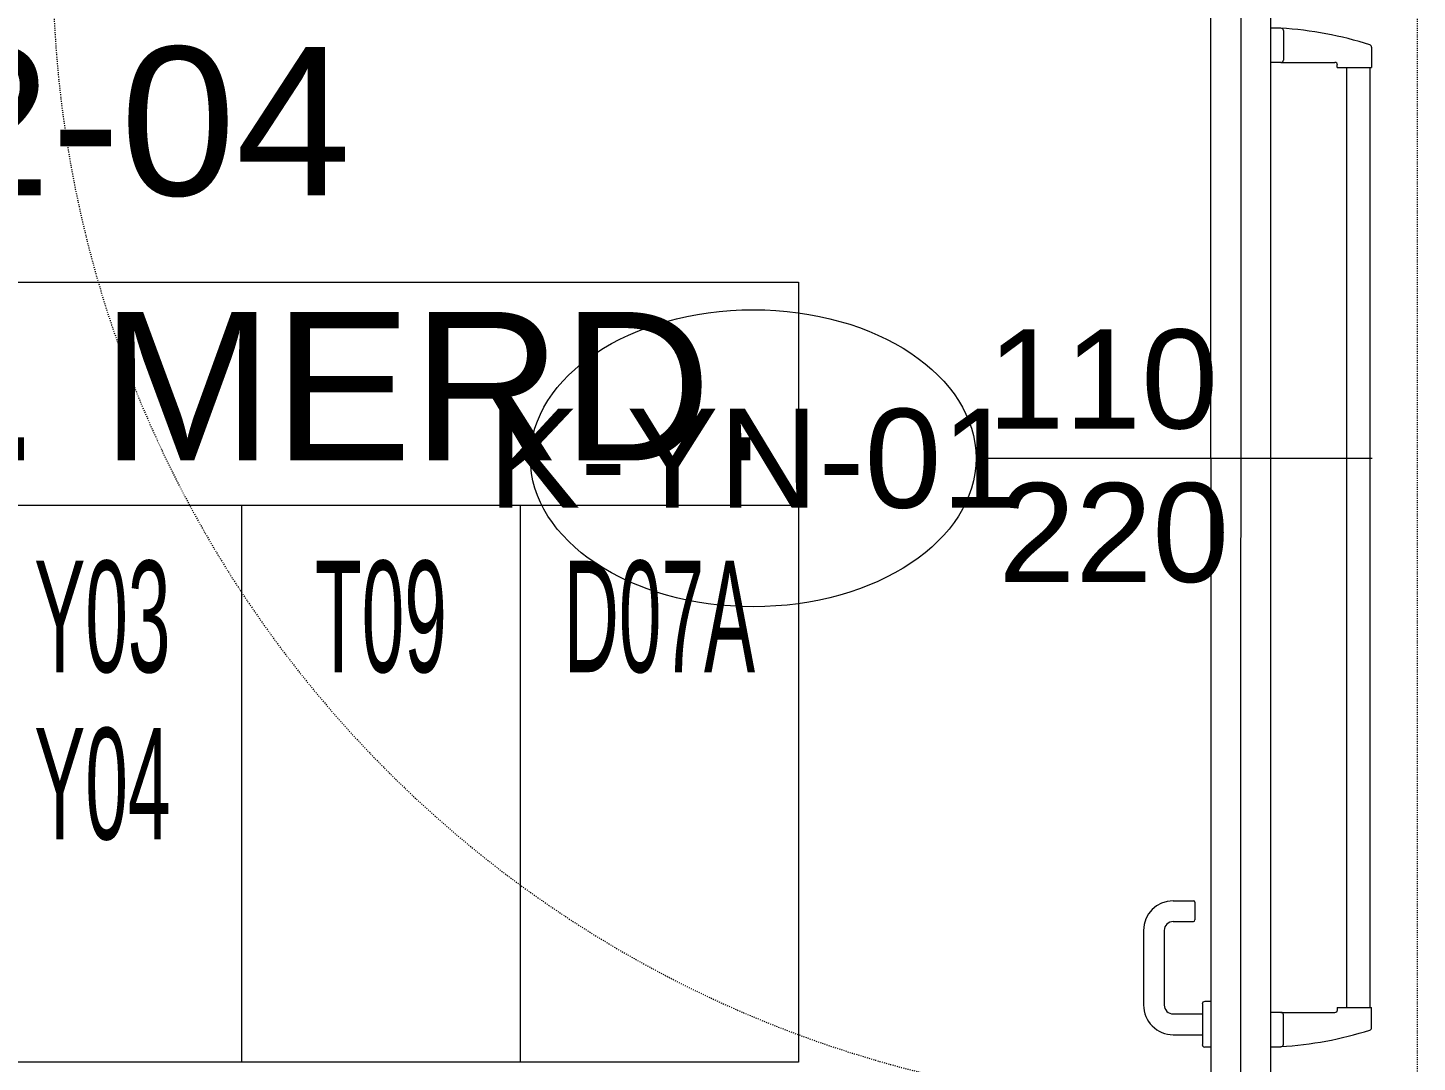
# Model space of a CAD drawing. Extents: x -3709 to 34975, y -230 to 8245.
# Drawn here: x 24307.5 to 24447.8, y 3744.5 to 3849 of the extents above; entities that cross this region are included whole.
import ezdxf
from ezdxf.enums import TextEntityAlignment as Align

# ---------------------------------------------------------------- set-up
doc = ezdxf.new("R2010")
doc.units = 0
doc.linetypes.add('DOT2', pattern=[0.125, 0, -0.125])
doc.layers.get('0').update_dxf_attribs({"color": 9, "lineweight": 9})
for name, color, linetype, lineweight in [('07', 9, 'Continuous', 9), ('21_MAHAL', 9, 'Continuous', 9), ('22', 8, 'Continuous', 9)]:
    doc.layers.add(name, color=color, linetype=linetype, lineweight=lineweight)
doc.styles.add('Arial', font='arial.ttf', dxfattribs={"height": 2.5})
doc.styles.add('MuuM_TEXT-STANDART', font='ARIALN.TTF')

# ---------------------------------------------------------------- blocks, each defined once
blk = doc.blocks.new('p-yng-01')
at = {"ltscale": 2}
for p, q in [((10.49, 12.39), (12.53, 12.39)), ((12.53, 8.93), (12.53, 12.39)), ((12.53, 12.21), (107.47, 12.21)), ((109.51, 12.39), (107.47, 12.39)), ((107.47, 8.93), (107.47, 12.39)), ((12.53, 9.87), (107.47, 9.87)), ((12.04, 3.24), (12.04, 8.69)), ((12.53, 8.93), (12.28, 8.93)), ((107.47, 8.93), (107.72, 8.93)), ((107.96, 3.24), (107.96, 8.69)), ((8.57, 3.24), (8.57, 2.19)), ((8.82, 3.49), (11.79, 3.49)), ((12.04, 3.24), (12.04, 2.19)), ((107.96, 3.24), (107.96, 2.19)), ((111.18, 3.49), (108.21, 3.49)), ((111.43, 2.19), (111.43, 3.24)), ((106.87, -3.86), (106.87, -4.46)), ((111.46, -3.86), (111.46, -4.46)), ((96.69, -7.65), (96.69, -5.6)), ((96.84, -5.45), (98.63, -5.45)), ((98.78, -7.65), (98.78, -5.6)), ((107.12, -4.7), (111.21, -4.7)), ((108.12, -7.65), (108.12, -4.7)), ((110.22, -7.65), (110.22, -4.7)), ((99.68, -8.55), (107.22, -8.55)), ((99.68, -10.64), (107.22, -10.64))]:
    blk.add_line(p, q, dxfattribs=at)
at = {"linetype": 'Continuous'}
for p, q in [((4.69, 2.19), (52, 2.19)), ((52, 2.19), (115.31, 2.19)), ((52, -3.86), (3, -3.86)), ((52, -3.86), (117.3, -3.86))]:
    blk.add_line(p, q, dxfattribs=at)
at = {"linetype": 'DOT2'}
blk.add_lwpolyline([(2, 17), (118, 17)], dxfattribs=at)
at = {"ltscale": 0.29}
blk.add_lwpolyline([(4.69, -0.83), (115.31, -0.84)], dxfattribs=at)
at = {"ltscale": 2}
for centre, radius, start, end in [((45.73, 0.95), 37.22, 162.3802, 176.4723), ((10.49, 12.15), 0.247, 90, 162.3802), ((109.51, 12.15), 0.247, 17.6198, 90), ((74.27, 0.95), 37.22, 3.5277, 17.6198), ((12.28, 8.69), 0.247, 90, 180), ((107.72, 8.69), 0.247, 0, 90), ((8.82, 3.24), 0.247, 90, 180), ((11.79, 3.24), 0.247, 0, 90), ((108.21, 3.24), 0.247, 90, 180), ((111.18, 3.24), 0.247, 0, 90), ((96.84, -5.6), 0.15, 90, 180), ((98.63, -5.6), 0.15, 0, 90), ((107.12, -4.46), 0.249, 180, 270), ((111.21, -4.46), 0.249, 270, 0), ((99.68, -7.65), 2.99, 180, 270), ((99.68, -7.65), 0.898, 180, 270), ((107.22, -7.65), 2.99, 270, 0), ((107.22, -7.65), 0.898, 270, 0)]:
    blk.add_arc(centre, radius, start, end, dxfattribs=at)
at = {"linetype": 'DOT2'}
blk.add_arc((2, -5.39), 115.41, 269.9997, 0.8132, dxfattribs=at)
blk = doc.blocks.new('0_doorno')
blk.add_lwpolyline([(4.5, 0), (12.5, 0)])
blk.add_ellipse((0, 0), major_axis=(-4.5, 0), ratio=0.666667)
at = {"style": 'Arial'}
blk.add_attdef('YUKSEKLIK', text='', height=2, dxfattribs=at).set_placement((5, 5.9), align=Align.TOP_LEFT)
blk.add_attdef('KAPINO', text='', height=1.4, dxfattribs=at).set_placement((-0.019, -0.035), align=Align.MIDDLE)
blk.add_attdef('GENISLIK', text='', height=2, dxfattribs=at).set_placement((5, -1.895), align=Align.BOTTOM_LEFT)
blk = doc.blocks.new('0_roomno2')
blk.add_lwpolyline([(19.375, -10.5), (0, -10.5), (0, 0), (19.375, 0)], close=True)
for points in [[(0, -3), (19.375, -3)], [(11.875, -3), (11.875, -10.5)], [(15.625, -3), (15.625, -10.5)]]:
    blk.add_lwpolyline(points)
at = {"style": 'Arial'}
blk.add_attdef('ODANO', (0, 1.17), '', height=2, dxfattribs=at)
blk.add_attdef('MEKANADI', text='', height=2, dxfattribs=at).set_placement((0.35, -3), align=Align.BOTTOM_LEFT)
at = {"style": 'MuuM_TEXT-STANDART', "width": 0.6}
for tag, p in [('YER01', (10, -4.5)), ('TAVAN01', (13.75, -4.5)), ('DUVAR01', (17.5, -4.5)), ('YER02', (10, -6.75)), ('TAVAN02', (13.75, -6.75)), ('DUVAR02', (17.5, -6.75)), ('YER03', (10, -9)), ('TAVAN03', (13.75, -9)), ('DUVAR03', (17.5, -9))]:
    blk.add_attdef(tag, text='', height=1.5, dxfattribs=at).set_placement(p, align=Align.MIDDLE_CENTER)
for tag, p in [('M2', (0.35, -4.875)), ('TEMIZTAVANYUKSEKLIGI', (1.8, -8.608))]:
    blk.add_attdef(tag, text='', height=1.5, dxfattribs=at).set_placement(p, align=Align.MIDDLE_LEFT)

msp = doc.modelspace()

# ---------------------------------------------------------------- block references
at = {"layer": '07', "rotation": 270}
msp.add_blockref('p-yng-01', (24430.84, 3857.5), dxfattribs=at)
at = {"layer": '21_MAHAL'}
ref = msp.add_blockref('0_roomno2', (24240.05, 3823.27), dxfattribs=dict(at, xscale=7.5, yscale=7.5, zscale=7.5))
ref.add_attrib('ODANO', 'VW-M2-04', (24240.05, 3832.04), dxfattribs={"layer": '0', "height": 15, "style": 'Arial'})
ref.add_attrib('MEKANADI', 'M02 Y. MERD.', dxfattribs={"layer": '0', "height": 15, "style": 'Arial'}).set_placement((24242.68, 3800.77), align=Align.BOTTOM_LEFT)
ref.add_attrib('YER01', 'Y03', dxfattribs={"layer": '0', "height": 11.25, "style": 'MuuM_TEXT-STANDART', "width": 0.6}).set_placement((24315.05, 3789.52), align=Align.MIDDLE_CENTER)
ref.add_attrib('TAVAN01', 'T09', dxfattribs={"layer": '0', "height": 11.25, "style": 'MuuM_TEXT-STANDART', "width": 0.6}).set_placement((24343.18, 3789.52), align=Align.MIDDLE_CENTER)
ref.add_attrib('DUVAR01', 'D07A', dxfattribs={"layer": '0', "height": 11.25, "style": 'MuuM_TEXT-STANDART', "width": 0.6}).set_placement((24371.3, 3789.52), align=Align.MIDDLE_CENTER)
ref.add_attrib('YER02', 'Y04', dxfattribs={"layer": '0', "height": 11.25, "style": 'MuuM_TEXT-STANDART', "width": 0.6}).set_placement((24315.05, 3772.64), align=Align.MIDDLE_CENTER)
at = {"layer": '22'}
ref = msp.add_blockref('0_doorno', (24380.78, 3805.5), dxfattribs=dict(at, xscale=5, yscale=5, zscale=5))
ref.add_attrib('KAPINO', 'K-YN-01', dxfattribs={"layer": '0', "height": 10, "style": 'Arial'}).set_placement((24380.78, 3805.5), align=Align.MIDDLE)
ref.add_attrib('GENISLIK', '110', dxfattribs={"layer": '0', "height": 10, "style": 'Arial'}).set_placement((24404.43, 3805.5), align=Align.BOTTOM_LEFT)
ref.add_attrib('YUKSEKLIK', '220', dxfattribs={"layer": '0', "height": 10, "style": 'Arial'}).set_placement((24405.55, 3803), align=Align.TOP_LEFT)

doc.saveas('drawing.dxf')
